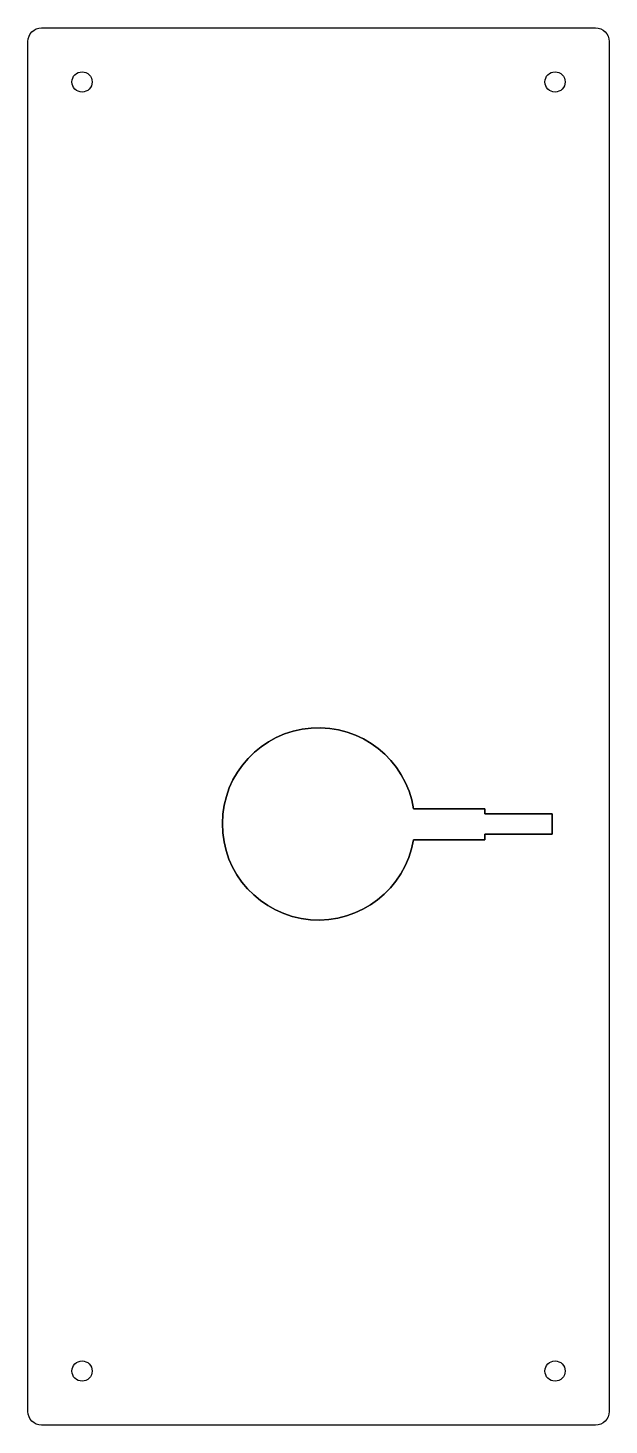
# Model space of a CAD drawing. Header units: millimetres. Extents: x -69 to 17, y -38 to 169.
import ezdxf

# ---------------------------------------------------------------- set-up
doc = ezdxf.new("R2010")
doc.units = ezdxf.units.MM
doc.layers.get('0').update_dxf_attribs({"linetype": 'CONTINUOUS'})

msp = doc.modelspace()

# ---------------------------------------------------------------- linework, layer by layer
for points in [[(-67.4, -37.85, -0.414214), (-69.4, -35.85), (-69.4, 167.05, -0.414214), (-67.4, 169.05), (14.6, 169.05, -0.414214), (16.6, 167.05), (16.6, -35.85, -0.414214), (14.6, -37.85)], [(-67.4, -37.85, -0.414214), (-69.4, -35.85), (-69.4, 167.05, -0.414214), (-67.4, 169.05), (14.6, 169.05, -0.414214), (16.6, 167.05), (16.6, -35.85, -0.414214), (14.6, -37.85)], [(-1.8, 49.65), (8.2, 49.65), (8.2, 52.65), (-1.8, 52.65), (-1.8, 53.4), (-12.33, 53.4, 12.382727), (-12.35, 48.83), (-1.8, 48.83)], [(-1.8, 49.65), (-1.8, 48.83), (-12.35, 48.83, -12.382727), (-12.33, 53.4), (-1.8, 53.4), (-1.8, 52.65), (8.2, 52.65), (8.2, 49.65)]]:
    msp.add_lwpolyline(points, format="xyb", close=True)
for centre in [(-61.4, 161.05), (-61.4, 161.05), (8.6, 161.05), (8.6, 161.05), (-61.4, -29.85), (-61.4, -29.85), (8.6, -29.85), (8.6, -29.85)]:
    msp.add_circle(centre, 1.5)

doc.saveas('drawing.dxf')
